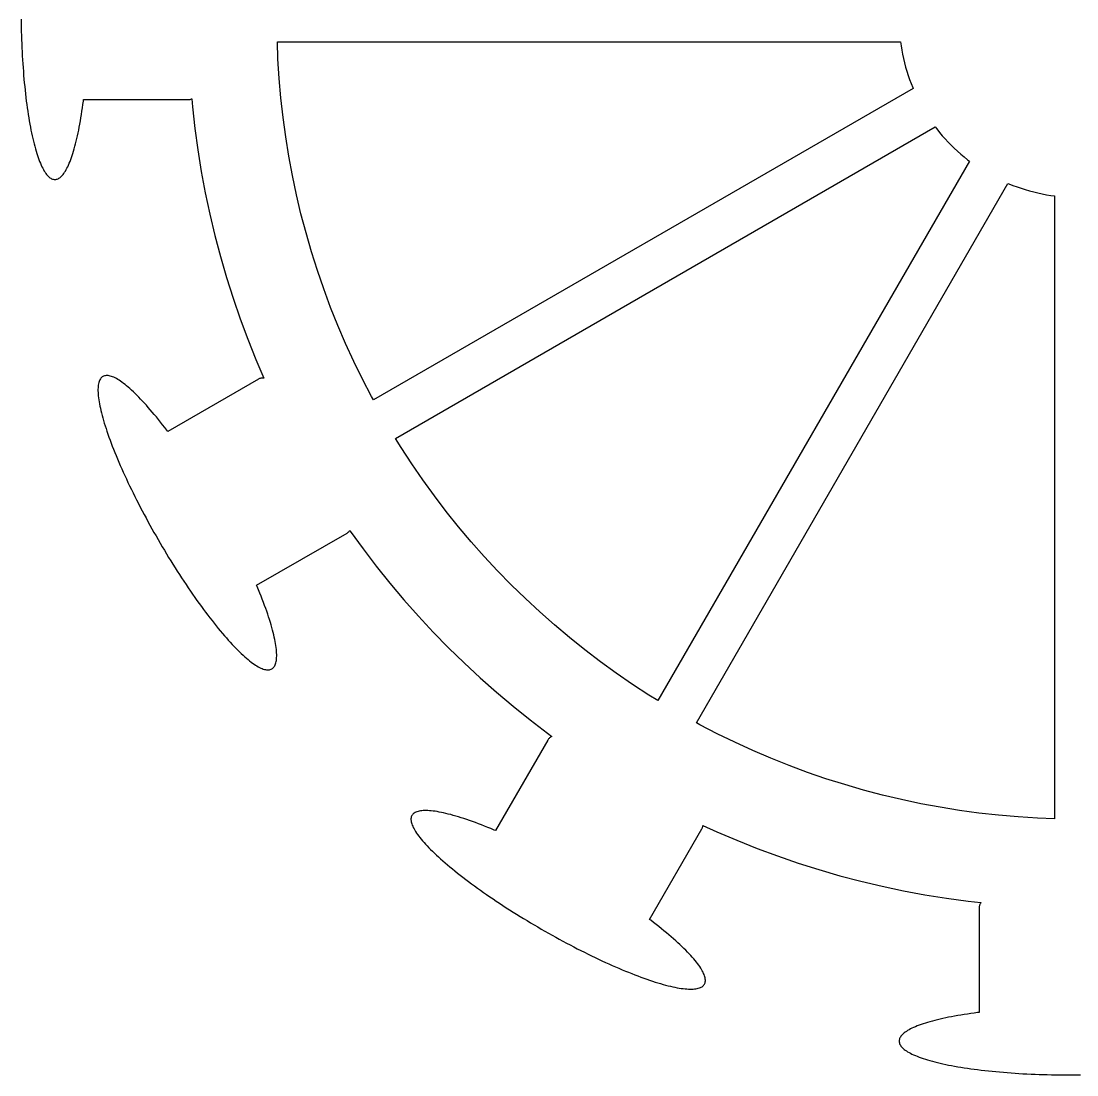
# Model space of a CAD drawing. Header units: metres. Extents: x -53 to 53, y -53 to 53.
# Drawn here: x -53.5 to 0, y -53.5 to -0.1 of the extents above; entities that cross this region are included whole.
import ezdxf

# ---------------------------------------------------------------- set-up
doc = ezdxf.new("R2010")
doc.units = ezdxf.units.M

msp = doc.modelspace()

# ---------------------------------------------------------------- linework, layer by layer
for p, q in [((-53.4579, 0.03046), (-53.4554, -0.17897)), ((-53.4554, -0.17897), (-53.4518, -0.38805)), ((-53.4518, -0.38805), (-53.4471, -0.5966)), ((-53.4471, -0.5966), (-53.4415, -0.80454)), ((-53.4415, -0.80454), (-53.4348, -1.01172)), ((-53.4348, -1.01172), (-53.4271, -1.21802)), ((-53.4271, -1.21802), (-53.4184, -1.42331)), ((-53.4184, -1.42331), (-53.4088, -1.62747)), ((-40.4512, -1.98723), (-40.483, -1.125)), ((-40.483, -1.125), (-8.92915, -1.125)), ((-8.92915, -1.125), (-8.90259, -1.32057)), ((-8.90259, -1.32057), (-8.86749, -1.53865)), ((-8.86749, -1.53865), (-8.82706, -1.7558)), ((-53.4088, -1.62747), (-53.3981, -1.83038)), ((-53.3981, -1.83038), (-53.3864, -2.03192)), ((-53.3864, -2.03192), (-53.3737, -2.23196)), ((-40.3903, -2.97935), (-40.4512, -1.98723)), ((-8.82706, -1.7558), (-8.78131, -1.97191)), ((-8.78131, -1.97191), (-8.73027, -2.18681)), ((-53.3737, -2.23196), (-53.36, -2.4304)), ((-53.36, -2.4304), (-53.3454, -2.62709)), ((-53.3454, -2.62709), (-53.3298, -2.82193)), ((-8.73027, -2.18681), (-8.67398, -2.40041)), ((-8.67398, -2.40041), (-8.61246, -2.61255)), ((-8.61246, -2.61255), (-8.54575, -2.82314)), ((-53.3298, -2.82193), (-53.3133, -3.0148)), ((-53.3133, -3.0148), (-53.2958, -3.20558)), ((-53.2958, -3.20558), (-53.2774, -3.39417)), ((-40.305, -3.96968), (-40.3903, -2.97935)), ((-8.54575, -2.82314), (-8.47389, -3.032)), ((-8.47389, -3.032), (-8.39693, -3.23904)), ((-53.2774, -3.39417), (-53.2581, -3.58043)), ((-53.2581, -3.58043), (-53.2378, -3.76427)), ((-8.29517, -3.49019), (-35.6213, -19.2669)), ((-8.39693, -3.23904), (-8.31491, -3.44414)), ((-8.31491, -3.44414), (-8.29517, -3.49019)), ((-53.2378, -3.76427), (-53.2167, -3.94557)), ((-53.2167, -3.94557), (-53.1947, -4.12422)), ((-53.1947, -4.12422), (-53.1718, -4.30013)), ((-50.3282, -4.30013), (-50.3053, -4.12422)), ((-50.3053, -4.12422), (-50.2961, -4.04999)), ((-50.2961, -4.04999), (-45, -4.04999)), ((-45, -4.04999), (-44.9669, -4.04863)), ((-44.9669, -4.04863), (-44.9337, -4.04457)), ((-44.9337, -4.04457), (-44.9007, -4.0378)), ((-44.9007, -4.0378), (-44.8677, -4.02832)), ((-44.8677, -4.02832), (-44.8347, -4.01614)), ((-44.8347, -4.01614), (-44.8179, -4.00854)), ((-44.8179, -4.00854), (-44.7833, -4.41077)), ((-40.1954, -4.95763), (-40.305, -3.96968)), ((-53.1718, -4.30013), (-53.1481, -4.47316)), ((-53.1481, -4.47316), (-53.1235, -4.64322)), ((-53.1235, -4.64322), (-53.0981, -4.81023)), ((-53.0981, -4.81023), (-53.0718, -4.97406)), ((-50.4281, -4.97406), (-50.4019, -4.81023)), ((-50.4019, -4.81023), (-50.3765, -4.64322)), ((-50.3765, -4.64322), (-50.3519, -4.47316)), ((-50.3519, -4.47316), (-50.3282, -4.30013)), ((-44.7833, -4.41077), (-44.6616, -5.50847)), ((-53.0718, -4.97406), (-53.0448, -5.13461)), ((-53.0448, -5.13461), (-53.017, -5.29182)), ((-53.017, -5.29182), (-52.9884, -5.44556)), ((-50.5115, -5.44556), (-50.483, -5.29182)), ((-50.483, -5.29182), (-50.4552, -5.13461)), ((-50.4552, -5.13461), (-50.4281, -4.97406)), ((-40.0616, -5.94258), (-40.1954, -4.95763)), ((-52.9884, -5.44556), (-52.9592, -5.59575)), ((-52.9592, -5.59575), (-52.9291, -5.74231)), ((-52.9291, -5.74231), (-52.8984, -5.88513)), ((-50.6016, -5.88513), (-50.5709, -5.74231)), ((-50.5709, -5.74231), (-50.5408, -5.59575)), ((-50.5408, -5.59575), (-50.5115, -5.44556)), ((-44.6616, -5.50847), (-44.5129, -6.60286)), ((-34.4954, -21.2149), (-7.17001, -5.43864)), ((-7.17001, -5.43864), (-7.09511, -5.53708)), ((-7.09511, -5.53708), (-6.95709, -5.70953)), ((-6.95709, -5.70953), (-6.81487, -5.87856)), ((-6.81487, -5.87856), (-6.66855, -6.04402)), ((-52.8984, -5.88513), (-52.8669, -6.02412)), ((-52.8669, -6.02412), (-52.8348, -6.15923)), ((-52.8348, -6.15923), (-52.802, -6.29036)), ((-52.802, -6.29036), (-52.7686, -6.41742)), ((-50.7314, -6.41742), (-50.698, -6.29036)), ((-50.698, -6.29036), (-50.6652, -6.15923)), ((-50.6652, -6.15923), (-50.6331, -6.02412)), ((-50.6331, -6.02412), (-50.6016, -5.88513)), ((-39.9037, -6.92395), (-40.0616, -5.94258)), ((-6.66855, -6.04402), (-6.51822, -6.20586)), ((-6.51822, -6.20586), (-6.36395, -6.36395)), ((-6.36395, -6.36395), (-6.20586, -6.51822)), ((-52.7686, -6.41742), (-52.7346, -6.54034)), ((-52.7346, -6.54034), (-52.7, -6.65906)), ((-52.7, -6.65906), (-52.6648, -6.77348)), ((-52.6648, -6.77348), (-52.6291, -6.88358)), ((-52.6291, -6.88358), (-52.5928, -6.98924)), ((-50.9071, -6.98924), (-50.8709, -6.88358)), ((-50.8709, -6.88358), (-50.8351, -6.77348)), ((-50.8351, -6.77348), (-50.8, -6.65906)), ((-50.8, -6.65906), (-50.7654, -6.54034)), ((-50.7654, -6.54034), (-50.7314, -6.41742)), ((-44.5129, -6.60286), (-44.3375, -7.69328)), ((-39.7218, -7.90115), (-39.9037, -6.92395)), ((-6.20586, -6.51822), (-6.04402, -6.66855)), ((-6.04402, -6.66855), (-5.87856, -6.81487)), ((-5.87856, -6.81487), (-5.70953, -6.95709)), ((-52.5928, -6.98924), (-52.5561, -7.09042)), ((-52.5561, -7.09042), (-52.5188, -7.18706)), ((-52.5188, -7.18706), (-52.4811, -7.2791)), ((-52.4811, -7.2791), (-52.443, -7.36649)), ((-52.443, -7.36649), (-52.4044, -7.44916)), ((-52.4044, -7.44916), (-52.3654, -7.52708)), ((-51.1346, -7.52708), (-51.0956, -7.44916)), ((-51.0956, -7.44916), (-51.057, -7.36649)), ((-51.057, -7.36649), (-51.0189, -7.2791)), ((-51.0189, -7.2791), (-50.9812, -7.18706)), ((-50.9812, -7.18706), (-50.9439, -7.09042)), ((-50.9439, -7.09042), (-50.9071, -6.98924)), ((-5.43864, -7.17001), (-21.2149, -34.4954)), ((-5.70953, -6.95709), (-5.53708, -7.09511)), ((-5.53708, -7.09511), (-5.43864, -7.17001)), ((-52.3654, -7.52708), (-52.3261, -7.60019)), ((-52.3261, -7.60019), (-52.2864, -7.66846)), ((-52.2864, -7.66846), (-52.2464, -7.73183)), ((-52.2464, -7.73183), (-52.2061, -7.79028)), ((-52.2061, -7.79028), (-52.1655, -7.84377)), ((-52.1655, -7.84377), (-52.1246, -7.89224)), ((-52.1246, -7.89224), (-52.0836, -7.9357)), ((-52.0836, -7.9357), (-52.0423, -7.97412)), ((-52.0423, -7.97412), (-52.0009, -8.00745)), ((-52.0009, -8.00745), (-51.9593, -8.03569)), ((-51.5407, -8.03569), (-51.4991, -8.00745)), ((-51.4991, -8.00745), (-51.4576, -7.97412)), ((-51.4576, -7.97412), (-51.4164, -7.9357)), ((-51.4164, -7.9357), (-51.3753, -7.89224)), ((-51.3753, -7.89224), (-51.3345, -7.84377)), ((-51.3345, -7.84377), (-51.2939, -7.79028)), ((-51.2939, -7.79028), (-51.2536, -7.73183)), ((-51.2536, -7.73183), (-51.2136, -7.66846)), ((-51.2136, -7.66846), (-51.1739, -7.60019)), ((-51.1739, -7.60019), (-51.1346, -7.52708)), ((-44.3375, -7.69328), (-44.1353, -8.77905)), ((-39.5159, -8.8736), (-39.7218, -7.90115)), ((-51.9593, -8.03569), (-51.9176, -8.05882)), ((-51.9176, -8.05882), (-51.8758, -8.07683)), ((-51.8758, -8.07683), (-51.8339, -8.08969)), ((-51.8339, -8.08969), (-51.792, -8.09741)), ((-51.792, -8.09741), (-51.75, -8.09999)), ((-51.75, -8.09999), (-51.708, -8.09741)), ((-51.708, -8.09741), (-51.6661, -8.08969)), ((-51.6661, -8.08969), (-51.6242, -8.07683)), ((-51.6242, -8.07683), (-51.5824, -8.05882)), ((-51.5824, -8.05882), (-51.5407, -8.03569)), ((-19.2669, -35.6213), (-3.49019, -8.29517)), ((-3.49019, -8.29517), (-3.44414, -8.31491)), ((-3.44414, -8.31491), (-3.23904, -8.39693)), ((-3.23904, -8.39693), (-3.032, -8.47389)), ((-3.032, -8.47389), (-2.82314, -8.54575)), ((-2.82314, -8.54575), (-2.61255, -8.61246)), ((-44.1353, -8.77905), (-43.9066, -9.85954)), ((-39.2863, -9.84068), (-39.5159, -8.8736)), ((-2.61255, -8.61246), (-2.40041, -8.67398)), ((-2.40041, -8.67398), (-2.18681, -8.73027)), ((-2.18681, -8.73027), (-1.97191, -8.78131)), ((-1.97191, -8.78131), (-1.7558, -8.82706)), ((-1.7558, -8.82706), (-1.53865, -8.86749)), ((-1.53865, -8.86749), (-1.32057, -8.90259)), ((-1.32057, -8.90259), (-1.125, -8.92915)), ((-1.125, -8.92915), (-1.125, -40.483)), ((-43.9066, -9.85954), (-43.6514, -10.9341)), ((-39.0329, -10.8019), (-39.2863, -9.84068)), ((-43.6514, -10.9341), (-43.3699, -12.0021)), ((-38.7561, -11.7565), (-39.0329, -10.8019)), ((-38.4559, -12.7041), (-38.7561, -11.7565)), ((-43.3699, -12.0021), (-43.0623, -13.0628)), ((-38.1325, -13.644), (-38.4559, -12.7041)), ((-43.0623, -13.0628), (-42.7288, -14.1157)), ((-37.7862, -14.5757), (-38.1325, -13.644)), ((-42.7288, -14.1157), (-42.3695, -15.16)), ((-37.4171, -15.4987), (-37.7862, -14.5757)), ((-42.3695, -15.16), (-41.9847, -16.1953)), ((-37.0255, -16.4123), (-37.4171, -15.4987)), ((-41.9847, -16.1953), (-41.5746, -17.2207)), ((-36.6116, -17.316), (-37.0255, -16.4123)), ((-41.5746, -17.2207), (-41.1734, -18.1565)), ((-36.1756, -18.2092), (-36.6116, -17.316)), ((-49.4142, -18.1637), (-49.4414, -18.2002)), ((-49.3843, -18.1316), (-49.4142, -18.1637)), ((-49.3519, -18.104), (-49.3843, -18.1316)), ((-49.3168, -18.0808), (-49.3519, -18.104)), ((-49.2792, -18.062), (-49.3168, -18.0808)), ((-49.239, -18.0477), (-49.2792, -18.062)), ((-49.1963, -18.0379), (-49.239, -18.0477)), ((-49.151, -18.0326), (-49.1963, -18.0379)), ((-49.1034, -18.0318), (-49.151, -18.0326)), ((-49.0532, -18.0354), (-49.1034, -18.0318)), ((-49.0007, -18.0436), (-49.0532, -18.0354)), ((-48.9457, -18.0562), (-49.0007, -18.0436)), ((-48.8885, -18.0733), (-48.9457, -18.0562)), ((-48.8289, -18.0949), (-48.8885, -18.0733)), ((-48.767, -18.121), (-48.8289, -18.0949)), ((-48.7028, -18.1514), (-48.767, -18.121)), ((-48.6365, -18.1863), (-48.7028, -18.1514)), ((-41.354, -18.1741), (-41.386, -18.1848)), ((-41.3207, -18.1658), (-41.354, -18.1741)), ((-41.2861, -18.1599), (-41.3207, -18.1658)), ((-41.2502, -18.1563), (-41.2861, -18.1599)), ((-41.2131, -18.1552), (-41.2502, -18.1563)), ((-41.1748, -18.1564), (-41.2131, -18.1552)), ((-41.1734, -18.1565), (-41.1748, -18.1564)), ((-49.5626, -18.6478), (-49.5656, -18.7227)), ((-49.5569, -18.577), (-49.5626, -18.6478)), ((-49.5485, -18.5104), (-49.5569, -18.577)), ((-49.5374, -18.448), (-49.5485, -18.5104)), ((-49.5236, -18.3898), (-49.5374, -18.448)), ((-49.507, -18.336), (-49.5236, -18.3898)), ((-49.4878, -18.2864), (-49.507, -18.336)), ((-49.4659, -18.2411), (-49.4878, -18.2864)), ((-49.4414, -18.2002), (-49.4659, -18.2411)), ((-48.568, -18.2256), (-48.6365, -18.1863)), ((-48.4974, -18.2692), (-48.568, -18.2256)), ((-48.4247, -18.3172), (-48.4974, -18.2692)), ((-48.3499, -18.3695), (-48.4247, -18.3172)), ((-48.2732, -18.4261), (-48.3499, -18.3695)), ((-48.1945, -18.487), (-48.2732, -18.4261)), ((-48.1139, -18.552), (-48.1945, -18.487)), ((-48.0315, -18.6213), (-48.1139, -18.552)), ((-47.9473, -18.6947), (-48.0315, -18.6213)), ((-47.8613, -18.7721), (-47.9473, -18.6947)), ((-41.4461, -18.2132), (-46.0327, -20.8613)), ((-41.4167, -18.1978), (-41.4461, -18.2132)), ((-41.386, -18.1848), (-41.4167, -18.1978)), ((-35.7178, -19.0916), (-36.1756, -18.2092)), ((-49.5656, -18.7227), (-49.5658, -18.8017)), ((-49.5658, -18.8017), (-49.5633, -18.8846)), ((-49.5633, -18.8846), (-49.5581, -18.9716)), ((-49.5581, -18.9716), (-49.5502, -19.0625)), ((-49.5502, -19.0625), (-49.5395, -19.1572)), ((-49.5395, -19.1572), (-49.5262, -19.2558)), ((-47.7736, -18.8537), (-47.8613, -18.7721)), ((-47.6843, -18.9391), (-47.7736, -18.8537)), ((-47.5933, -19.0286), (-47.6843, -18.9391)), ((-47.5009, -19.1219), (-47.5933, -19.0286)), ((-47.4069, -19.2191), (-47.5009, -19.1219)), ((-47.3116, -19.3201), (-47.4069, -19.2191)), ((-35.6213, -19.2669), (-35.7178, -19.0916)), ((-49.5262, -19.2558), (-49.5101, -19.3581)), ((-49.5101, -19.3581), (-49.4913, -19.4641)), ((-49.4913, -19.4641), (-49.4699, -19.5738)), ((-49.4699, -19.5738), (-49.4458, -19.687)), ((-49.4458, -19.687), (-49.4191, -19.8037)), ((-47.2148, -19.4247), (-47.3116, -19.3201)), ((-47.1168, -19.533), (-47.2148, -19.4247)), ((-47.0175, -19.6449), (-47.1168, -19.533)), ((-46.9171, -19.7603), (-47.0175, -19.6449)), ((-46.8154, -19.8792), (-46.9171, -19.7603)), ((-49.4191, -19.8037), (-49.3897, -19.9238)), ((-49.3897, -19.9238), (-49.3577, -20.0472)), ((-49.3577, -20.0472), (-49.3231, -20.174)), ((-49.3231, -20.174), (-49.2859, -20.3039)), ((-49.2859, -20.3039), (-49.2462, -20.437)), ((-46.7128, -20.0014), (-46.8154, -19.8792)), ((-46.6091, -20.127), (-46.7128, -20.0014)), ((-46.5044, -20.2558), (-46.6091, -20.127)), ((-46.3989, -20.3877), (-46.5044, -20.2558)), ((-49.2462, -20.437), (-49.2039, -20.5731)), ((-49.2039, -20.5731), (-49.1591, -20.7121)), ((-49.1591, -20.7121), (-49.1118, -20.8541)), ((-46.2926, -20.5227), (-46.3989, -20.3877)), ((-46.1855, -20.6606), (-46.2926, -20.5227)), ((-46.0778, -20.8015), (-46.1855, -20.6606)), ((-46.0327, -20.8613), (-46.0778, -20.8015)), ((-49.1118, -20.8541), (-49.0621, -20.9988)), ((-49.0621, -20.9988), (-49.01, -21.1462)), ((-49.01, -21.1462), (-48.9555, -21.2963)), ((-48.9555, -21.2963), (-48.8986, -21.4488)), ((-34.2166, -21.6674), (-34.4954, -21.2149)), ((-48.8986, -21.4488), (-48.8394, -21.6038)), ((-48.8394, -21.6038), (-48.7779, -21.7612)), ((-48.7779, -21.7612), (-48.7141, -21.9207)), ((-33.6745, -22.5006), (-34.2166, -21.6674)), ((-48.7141, -21.9207), (-48.6482, -22.0825)), ((-48.6482, -22.0825), (-48.58, -22.2462)), ((-48.58, -22.2462), (-48.5098, -22.412)), ((-48.5098, -22.412), (-48.4375, -22.5795)), ((-48.4375, -22.5795), (-48.3631, -22.7489)), ((-48.3631, -22.7489), (-48.2867, -22.9198)), ((-48.2867, -22.9198), (-48.2083, -23.0923)), ((-33.1122, -23.3202), (-33.6745, -22.5006)), ((-48.2083, -23.0923), (-48.1281, -23.2663)), ((-48.1281, -23.2663), (-48.046, -23.4416)), ((-48.046, -23.4416), (-47.962, -23.6181)), ((-32.5299, -24.1258), (-33.1122, -23.3202)), ((-47.962, -23.6181), (-47.8763, -23.7958)), ((-47.8763, -23.7958), (-47.789, -23.9745)), ((-47.789, -23.9745), (-47.6999, -24.1541)), ((-47.6999, -24.1541), (-47.6093, -24.3344)), ((-47.6093, -24.3344), (-47.5171, -24.5155)), ((-47.5171, -24.5155), (-47.4234, -24.6972)), ((-31.928, -24.9169), (-32.5299, -24.1258)), ((-47.4234, -24.6972), (-47.3283, -24.8793)), ((-47.3283, -24.8793), (-47.2318, -25.0618)), ((-47.2318, -25.0618), (-47.1339, -25.2446)), ((-31.3069, -25.6929), (-31.928, -24.9169)), ((-47.1339, -25.2446), (-47.0349, -25.4275)), ((-47.0349, -25.4275), (-46.9346, -25.6104)), ((-46.9346, -25.6104), (-46.8332, -25.7933)), ((-46.8332, -25.7933), (-46.7307, -25.9759)), ((-46.7307, -25.9759), (-46.6272, -26.1583)), ((-46.6272, -26.1583), (-46.5227, -26.3403)), ((-41.5327, -28.6555), (-36.9461, -26.0074)), ((-36.9461, -26.0074), (-36.9181, -25.9896)), ((-36.9181, -25.9896), (-36.8915, -25.9696)), ((-36.8915, -25.9696), (-36.8662, -25.9472)), ((-36.8662, -25.9472), (-36.8424, -25.9225)), ((-36.8424, -25.9225), (-36.8199, -25.8954)), ((-36.8199, -25.8954), (-36.8109, -25.8828)), ((-36.8109, -25.8828), (-36.7913, -25.9114)), ((-36.7913, -25.9114), (-36.1443, -26.8065)), ((-30.6669, -26.4535), (-31.3069, -25.6929)), ((-46.5227, -26.3403), (-46.4173, -26.5217)), ((-46.4173, -26.5217), (-46.3111, -26.7026)), ((-46.3111, -26.7026), (-46.2042, -26.8827)), ((-30.0085, -27.1981), (-30.6669, -26.4535)), ((-46.2042, -26.8827), (-46.0965, -27.0619)), ((-46.0965, -27.0619), (-45.9883, -27.2402)), ((-45.9883, -27.2402), (-45.8794, -27.4175)), ((-36.1443, -26.8065), (-35.4756, -27.6854)), ((-29.332, -27.9264), (-30.0085, -27.1981)), ((-45.8794, -27.4175), (-45.77, -27.5936)), ((-45.77, -27.5936), (-45.6602, -27.7684)), ((-45.6602, -27.7684), (-45.5501, -27.9418)), ((-35.4756, -27.6854), (-34.7855, -28.5477)), ((-45.5501, -27.9418), (-45.4396, -28.1138)), ((-45.4396, -28.1138), (-45.3289, -28.2842)), ((-45.3289, -28.2842), (-45.218, -28.4529)), ((-28.6378, -28.6378), (-29.332, -27.9264)), ((-45.218, -28.4529), (-45.107, -28.6198)), ((-45.107, -28.6198), (-44.9959, -28.7848)), ((-44.9959, -28.7848), (-44.8849, -28.9478)), ((-41.5035, -28.7243), (-41.5327, -28.6555)), ((-41.4354, -28.8881), (-41.5035, -28.7243)), ((-34.7855, -28.5477), (-34.0744, -29.3928)), ((-27.9264, -29.332), (-28.6378, -28.6378)), ((-44.8849, -28.9478), (-44.774, -29.1088)), ((-44.774, -29.1088), (-44.6633, -29.2675)), ((-44.6633, -29.2675), (-44.5527, -29.424)), ((-41.3695, -29.0498), (-41.4354, -28.8881)), ((-41.3057, -29.2094), (-41.3695, -29.0498)), ((-41.2442, -29.3667), (-41.3057, -29.2094)), ((-41.185, -29.5217), (-41.2442, -29.3667)), ((-34.0744, -29.3928), (-33.3428, -30.2201)), ((-27.1981, -30.0085), (-27.9264, -29.332)), ((-44.5527, -29.424), (-44.4425, -29.5781)), ((-44.4425, -29.5781), (-44.3326, -29.7298)), ((-44.3326, -29.7298), (-44.2232, -29.8789)), ((-44.2232, -29.8789), (-44.1142, -30.0253)), ((-41.1281, -29.6743), (-41.185, -29.5217)), ((-41.0736, -29.8243), (-41.1281, -29.6743)), ((-41.0215, -29.9718), (-41.0736, -29.8243)), ((-44.1142, -30.0253), (-44.0058, -30.169)), ((-44.0058, -30.169), (-43.8981, -30.3099)), ((-43.8981, -30.3099), (-43.791, -30.4479)), ((-43.791, -30.4479), (-43.6847, -30.5829)), ((-40.9718, -30.1165), (-41.0215, -29.9718)), ((-40.9245, -30.2584), (-40.9718, -30.1165)), ((-40.8797, -30.3975), (-40.9245, -30.2584)), ((-40.8375, -30.5336), (-40.8797, -30.3975)), ((-33.3428, -30.2201), (-32.5911, -31.0293)), ((-26.4535, -30.6669), (-27.1981, -30.0085)), ((-43.6847, -30.5829), (-43.5792, -30.7148)), ((-43.5792, -30.7148), (-43.4745, -30.8436)), ((-43.4745, -30.8436), (-43.3708, -30.9691)), ((-43.3708, -30.9691), (-43.2682, -31.0914)), ((-40.7977, -30.6666), (-40.8375, -30.5336)), ((-40.7605, -30.7966), (-40.7977, -30.6666)), ((-40.7259, -30.9233), (-40.7605, -30.7966)), ((-40.6939, -31.0468), (-40.7259, -30.9233)), ((-25.6929, -31.3069), (-26.4535, -30.6669)), ((-43.2682, -31.0914), (-43.1665, -31.2102)), ((-43.1665, -31.2102), (-43.0661, -31.3256)), ((-43.0661, -31.3256), (-42.9668, -31.4375)), ((-42.9668, -31.4375), (-42.8687, -31.5459)), ((-40.6645, -31.1669), (-40.6939, -31.0468)), ((-40.6378, -31.2836), (-40.6645, -31.1669)), ((-40.6137, -31.3968), (-40.6378, -31.2836)), ((-40.5922, -31.5064), (-40.6137, -31.3968)), ((-40.5735, -31.6124), (-40.5922, -31.5064)), ((-32.5911, -31.0293), (-31.8198, -31.8198)), ((-24.9169, -31.928), (-25.6929, -31.3069)), ((-42.8687, -31.5459), (-42.772, -31.6505)), ((-42.772, -31.6505), (-42.6767, -31.7514)), ((-42.6767, -31.7514), (-42.5827, -31.8486)), ((-42.5827, -31.8486), (-42.4903, -31.942)), ((-42.4903, -31.942), (-42.3993, -32.0314)), ((-42.3993, -32.0314), (-42.31, -32.1169)), ((-40.5574, -31.7147), (-40.5735, -31.6124)), ((-40.5441, -31.8133), (-40.5574, -31.7147)), ((-40.5334, -31.9081), (-40.5441, -31.8133)), ((-40.5255, -31.9989), (-40.5334, -31.9081)), ((-40.5203, -32.0859), (-40.5255, -31.9989)), ((-31.8198, -31.8198), (-31.0293, -32.5911)), ((-24.1258, -32.5299), (-24.9169, -31.928)), ((-42.31, -32.1169), (-42.2223, -32.1984)), ((-42.2223, -32.1984), (-42.1364, -32.2759)), ((-42.1364, -32.2759), (-42.0521, -32.3493)), ((-42.0521, -32.3493), (-41.9697, -32.4185)), ((-41.9697, -32.4185), (-41.8891, -32.4836)), ((-41.8891, -32.4836), (-41.8104, -32.5444)), ((-41.8104, -32.5444), (-41.7337, -32.601)), ((-41.7337, -32.601), (-41.659, -32.6534)), ((-40.5766, -32.6346), (-40.56, -32.5807)), ((-40.56, -32.5807), (-40.5462, -32.5225)), ((-40.5462, -32.5225), (-40.5351, -32.4601)), ((-40.5351, -32.4601), (-40.5267, -32.3935)), ((-40.5267, -32.3935), (-40.521, -32.3228)), ((-40.521, -32.3228), (-40.518, -32.2479)), ((-40.5178, -32.1689), (-40.5203, -32.0859)), ((-40.518, -32.2479), (-40.5178, -32.1689)), ((-31.0293, -32.5911), (-30.2201, -33.3428)), ((-23.3202, -33.1122), (-24.1258, -32.5299)), ((-41.659, -32.6534), (-41.5862, -32.7014)), ((-41.5862, -32.7014), (-41.5156, -32.745)), ((-41.5156, -32.745), (-41.4471, -32.7843)), ((-41.4471, -32.7843), (-41.3808, -32.8191)), ((-41.3808, -32.8191), (-41.3166, -32.8496)), ((-41.3166, -32.8496), (-41.2547, -32.8756)), ((-41.2547, -32.8756), (-41.1951, -32.8972)), ((-41.1951, -32.8972), (-41.1379, -32.9143)), ((-41.1379, -32.9143), (-41.0829, -32.927)), ((-41.0829, -32.927), (-41.0304, -32.9351)), ((-41.0304, -32.9351), (-40.9802, -32.9388)), ((-40.9802, -32.9388), (-40.9325, -32.9379)), ((-40.9325, -32.9379), (-40.8873, -32.9326)), ((-40.8873, -32.9326), (-40.8446, -32.9228)), ((-40.8446, -32.9228), (-40.8044, -32.9085)), ((-40.8044, -32.9085), (-40.7668, -32.8898)), ((-40.7668, -32.8898), (-40.7318, -32.8666)), ((-40.7318, -32.8666), (-40.6993, -32.8389)), ((-40.6993, -32.8389), (-40.6694, -32.8068)), ((-40.6694, -32.8068), (-40.6422, -32.7703)), ((-40.6422, -32.7703), (-40.6177, -32.7294)), ((-40.6177, -32.7294), (-40.5958, -32.6842)), ((-40.5958, -32.6842), (-40.5766, -32.6346)), ((-22.5006, -33.6745), (-23.3202, -33.1122)), ((-30.2201, -33.3428), (-29.3928, -34.0744)), ((-21.6674, -34.2166), (-22.5006, -33.6745)), ((-29.3928, -34.0744), (-28.5477, -34.7855)), ((-21.2149, -34.4954), (-21.6674, -34.2166)), ((-28.5477, -34.7855), (-27.6854, -35.4756)), ((-27.6854, -35.4756), (-26.8065, -36.1443)), ((-19.0916, -35.7178), (-19.2669, -35.6213)), ((-18.2092, -36.1756), (-19.0916, -35.7178)), ((-26.8065, -36.1443), (-26.5773, -36.3099)), ((-26.6456, -36.3489), (-26.6749, -36.3699)), ((-26.614, -36.3294), (-26.6456, -36.3489)), ((-26.5802, -36.3113), (-26.614, -36.3294)), ((-26.5773, -36.3099), (-26.5802, -36.3113)), ((-17.316, -36.6116), (-18.2092, -36.1756)), ((-26.7868, -36.4961), (-29.4349, -41.0827)), ((-26.7691, -36.4681), (-26.7868, -36.4961)), ((-26.749, -36.4415), (-26.7691, -36.4681)), ((-26.7266, -36.4162), (-26.749, -36.4415)), ((-26.7019, -36.3924), (-26.7266, -36.4162)), ((-26.6749, -36.3699), (-26.7019, -36.3924)), ((-16.4123, -37.0255), (-17.316, -36.6116)), ((-15.4987, -37.4171), (-16.4123, -37.0255)), ((-14.5757, -37.7862), (-15.4987, -37.4171)), ((-13.644, -38.1325), (-14.5757, -37.7862)), ((-12.7041, -38.4559), (-13.644, -38.1325)), ((-11.7565, -38.7561), (-12.7041, -38.4559)), ((-10.8019, -39.0329), (-11.7565, -38.7561)), ((-9.84068, -39.2863), (-10.8019, -39.0329)), ((-8.8736, -39.5159), (-9.84068, -39.2863)), ((-7.90115, -39.7218), (-8.8736, -39.5159)), ((-33.2396, -40.0851), (-33.302, -40.0962)), ((-33.1729, -40.0767), (-33.2396, -40.0851)), ((-33.1022, -40.071), (-33.1729, -40.0767)), ((-33.0273, -40.068), (-33.1022, -40.071)), ((-32.9483, -40.0678), (-33.0273, -40.068)), ((-32.8653, -40.0703), (-32.9483, -40.0678)), ((-32.7784, -40.0755), (-32.8653, -40.0703)), ((-32.6875, -40.0834), (-32.7784, -40.0755)), ((-32.5927, -40.0941), (-32.6875, -40.0834)), ((-6.92395, -39.9037), (-7.90115, -39.7218)), ((-5.94258, -40.0616), (-6.92395, -39.9037)), ((-4.95763, -40.1954), (-5.94258, -40.0616)), ((-33.7174, -40.4825), (-33.7182, -40.5302)), ((-33.7182, -40.5302), (-33.7145, -40.5804)), ((-33.7121, -40.4373), (-33.7174, -40.4825)), ((-33.7145, -40.5804), (-33.7064, -40.6329)), ((-33.7023, -40.3946), (-33.7121, -40.4373)), ((-33.688, -40.3544), (-33.7023, -40.3946)), ((-33.6692, -40.3168), (-33.688, -40.3544)), ((-33.646, -40.2817), (-33.6692, -40.3168)), ((-33.6183, -40.2493), (-33.646, -40.2817)), ((-33.5862, -40.2194), (-33.6183, -40.2493)), ((-33.5497, -40.1922), (-33.5862, -40.2194)), ((-33.5089, -40.1677), (-33.5497, -40.1922)), ((-33.4636, -40.1458), (-33.5089, -40.1677)), ((-33.414, -40.1266), (-33.4636, -40.1458)), ((-33.3601, -40.11), (-33.414, -40.1266)), ((-33.302, -40.0962), (-33.3601, -40.11)), ((-32.4942, -40.1074), (-32.5927, -40.0941)), ((-32.3918, -40.1235), (-32.4942, -40.1074)), ((-32.2858, -40.1422), (-32.3918, -40.1235)), ((-32.1762, -40.1637), (-32.2858, -40.1422)), ((-32.063, -40.1878), (-32.1762, -40.1637)), ((-31.9463, -40.2145), (-32.063, -40.1878)), ((-31.8262, -40.2439), (-31.9463, -40.2145)), ((-31.7027, -40.2759), (-31.8262, -40.2439)), ((-31.576, -40.3105), (-31.7027, -40.2759)), ((-31.4461, -40.3477), (-31.576, -40.3105)), ((-31.313, -40.3875), (-31.4461, -40.3477)), ((-31.1769, -40.4297), (-31.313, -40.3875)), ((-31.0378, -40.4745), (-31.1769, -40.4297)), ((-30.8959, -40.5218), (-31.0378, -40.4745)), ((-30.7512, -40.5715), (-30.8959, -40.5218)), ((-30.6037, -40.6236), (-30.7512, -40.5715)), ((-30.4537, -40.6781), (-30.6037, -40.6236)), ((-3.96968, -40.305), (-4.95763, -40.1954)), ((-2.97935, -40.3903), (-3.96968, -40.305)), ((-1.98723, -40.4512), (-2.97935, -40.3903)), ((-1.125, -40.483), (-1.98723, -40.4512)), ((-33.7064, -40.6329), (-33.6937, -40.6879)), ((-33.6937, -40.6879), (-33.6766, -40.7451)), ((-33.6766, -40.7451), (-33.655, -40.8047)), ((-33.655, -40.8047), (-33.629, -40.8666)), ((-33.629, -40.8666), (-33.5986, -40.9308)), ((-33.5986, -40.9308), (-33.5637, -40.9971)), ((-33.5637, -40.9971), (-33.5244, -41.0656)), ((-33.5244, -41.0656), (-33.4808, -41.1362)), ((-33.4808, -41.1362), (-33.4328, -41.2089)), ((-30.3011, -40.735), (-30.4537, -40.6781)), ((-30.1461, -40.7942), (-30.3011, -40.735)), ((-29.9888, -40.8557), (-30.1461, -40.7942)), ((-29.8292, -40.9195), (-29.9888, -40.8557)), ((-29.6675, -40.9854), (-29.8292, -40.9195)), ((-29.5037, -41.0535), (-29.6675, -40.9854)), ((-29.4349, -41.0827), (-29.5037, -41.0535)), ((-21.6407, -45.5827), (-18.9926, -40.9961)), ((-18.9926, -40.9961), (-18.9772, -40.9668)), ((-18.9772, -40.9668), (-18.9642, -40.9361)), ((-18.9642, -40.9361), (-18.9535, -40.904)), ((-18.9535, -40.904), (-18.9452, -40.8707)), ((-18.9452, -40.8707), (-18.9393, -40.8361)), ((-18.9393, -40.8361), (-18.9375, -40.8181)), ((-18.9375, -40.8181), (-18.2359, -41.1394)), ((-18.2359, -41.1394), (-17.2207, -41.5746)), ((-33.4328, -41.2089), (-33.3804, -41.2837)), ((-33.3804, -41.2837), (-33.3239, -41.3604)), ((-33.3239, -41.3604), (-33.263, -41.4391)), ((-33.263, -41.4391), (-33.1979, -41.5197)), ((-33.1979, -41.5197), (-33.1287, -41.6021)), ((-33.1287, -41.6021), (-33.0553, -41.6864)), ((-33.0553, -41.6864), (-32.9779, -41.7723)), ((-17.2207, -41.5746), (-16.1953, -41.9847)), ((-32.9779, -41.7723), (-32.8963, -41.86)), ((-32.8963, -41.86), (-32.8108, -41.9493)), ((-32.8108, -41.9493), (-32.7214, -42.0403)), ((-32.7214, -42.0403), (-32.628, -42.1327)), ((-32.628, -42.1327), (-32.5309, -42.2267)), ((-32.5309, -42.2267), (-32.4299, -42.322)), ((-16.1953, -41.9847), (-15.16, -42.3695)), ((-32.4299, -42.322), (-32.3253, -42.4187)), ((-32.3253, -42.4187), (-32.2169, -42.5168)), ((-32.2169, -42.5168), (-32.1051, -42.6161)), ((-32.1051, -42.6161), (-31.9896, -42.7166)), ((-31.9896, -42.7166), (-31.8708, -42.8182)), ((-15.16, -42.3695), (-14.1157, -42.7288)), ((-14.1157, -42.7288), (-13.0628, -43.0623)), ((-31.8708, -42.8182), (-31.7485, -42.9208)), ((-31.7485, -42.9208), (-31.623, -43.0245)), ((-31.623, -43.0245), (-31.4942, -43.1292)), ((-31.4942, -43.1292), (-31.3623, -43.2346)), ((-31.3623, -43.2346), (-31.2273, -43.341)), ((-13.0628, -43.0623), (-12.0021, -43.3699)), ((-31.2273, -43.341), (-31.0893, -43.4481)), ((-31.0893, -43.4481), (-30.9484, -43.5558)), ((-30.9484, -43.5558), (-30.8047, -43.6642)), ((-30.8047, -43.6642), (-30.6583, -43.7732)), ((-30.6583, -43.7732), (-30.5092, -43.8826)), ((-12.0021, -43.3699), (-10.9341, -43.6514)), ((-10.9341, -43.6514), (-9.85954, -43.9066)), ((-30.5092, -43.8826), (-30.3576, -43.9925)), ((-30.3576, -43.9925), (-30.2034, -44.1027)), ((-30.2034, -44.1027), (-30.047, -44.2133)), ((-30.047, -44.2133), (-29.8882, -44.324)), ((-29.8882, -44.324), (-29.7273, -44.4349)), ((-9.85954, -43.9066), (-8.77905, -44.1353)), ((-8.77905, -44.1353), (-7.69328, -44.3375)), ((-7.69328, -44.3375), (-6.60286, -44.5129)), ((-29.7273, -44.4349), (-29.5642, -44.5459)), ((-29.5642, -44.5459), (-29.3992, -44.657)), ((-29.3992, -44.657), (-29.2323, -44.768)), ((-29.2323, -44.768), (-29.0636, -44.8789)), ((-29.0636, -44.8789), (-28.8932, -44.9896)), ((-6.60286, -44.5129), (-5.50847, -44.6616)), ((-5.50847, -44.6616), (-4.86122, -44.7334)), ((-4.93781, -44.9007), (-4.94456, -44.9337)), ((-4.92833, -44.8677), (-4.93781, -44.9007)), ((-4.91615, -44.8347), (-4.92833, -44.8677)), ((-4.90129, -44.8019), (-4.91615, -44.8347)), ((-4.88374, -44.7692), (-4.90129, -44.8019)), ((-4.86353, -44.7366), (-4.88374, -44.7692)), ((-4.86122, -44.7334), (-4.86353, -44.7366)), ((-28.8932, -44.9896), (-28.7213, -45.1001)), ((-28.7213, -45.1001), (-28.5478, -45.2103)), ((-28.5478, -45.2103), (-28.373, -45.32)), ((-28.373, -45.32), (-28.1969, -45.4294)), ((-28.1969, -45.4294), (-28.0197, -45.5383)), ((-4.94864, -44.9669), (-4.95, -45)), ((-4.95, -45), (-4.95, -50.2962)), ((-4.94456, -44.9337), (-4.94864, -44.9669)), ((-28.0197, -45.5383), (-27.8413, -45.6465)), ((-27.8413, -45.6465), (-27.6621, -45.7542)), ((-27.6621, -45.7542), (-27.482, -45.8612)), ((-27.482, -45.8612), (-27.3011, -45.9673)), ((-27.3011, -45.9673), (-27.1197, -46.0727)), ((-21.581, -45.6278), (-21.6407, -45.5827)), ((-21.4401, -45.7355), (-21.581, -45.6278)), ((-21.3021, -45.8426), (-21.4401, -45.7355)), ((-21.1671, -45.9489), (-21.3021, -45.8426)), ((-21.0352, -46.0544), (-21.1671, -45.9489)), ((-27.1197, -46.0727), (-26.9377, -46.1772)), ((-26.9377, -46.1772), (-26.7553, -46.2807)), ((-26.7553, -46.2807), (-26.5727, -46.3832)), ((-26.5727, -46.3832), (-26.3898, -46.4846)), ((-26.3898, -46.4846), (-26.2069, -46.5849)), ((-20.9064, -46.1591), (-21.0352, -46.0544)), ((-20.7809, -46.2628), (-20.9064, -46.1591)), ((-20.6586, -46.3654), (-20.7809, -46.2628)), ((-20.5398, -46.467), (-20.6586, -46.3654)), ((-20.4243, -46.5675), (-20.5398, -46.467)), ((-26.2069, -46.5849), (-26.024, -46.6839)), ((-26.024, -46.6839), (-25.8412, -46.7818)), ((-25.8412, -46.7818), (-25.6587, -46.8783)), ((-25.6587, -46.8783), (-25.4766, -46.9734)), ((-25.4766, -46.9734), (-25.2949, -47.0671)), ((-20.3124, -46.6668), (-20.4243, -46.5675)), ((-20.2041, -46.7648), (-20.3124, -46.6668)), ((-20.0995, -46.8616), (-20.2041, -46.7648)), ((-19.9985, -46.9569), (-20.0995, -46.8616)), ((-19.9014, -47.0509), (-19.9985, -46.9569)), ((-25.2949, -47.0671), (-25.1139, -47.1593)), ((-25.1139, -47.1593), (-24.9335, -47.2499)), ((-24.9335, -47.2499), (-24.7539, -47.3389)), ((-24.7539, -47.3389), (-24.5752, -47.4263)), ((-24.5752, -47.4263), (-24.3976, -47.512)), ((-24.3976, -47.512), (-24.221, -47.5959)), ((-19.808, -47.1433), (-19.9014, -47.0509)), ((-19.7186, -47.2343), (-19.808, -47.1433)), ((-19.6331, -47.3236), (-19.7186, -47.2343)), ((-19.5516, -47.4113), (-19.6331, -47.3236)), ((-19.4741, -47.4973), (-19.5516, -47.4113)), ((-19.4007, -47.5815), (-19.4741, -47.4973)), ((-24.221, -47.5959), (-24.0457, -47.6781)), ((-24.0457, -47.6781), (-23.8718, -47.7583)), ((-23.8718, -47.7583), (-23.6993, -47.8367)), ((-23.6993, -47.8367), (-23.5283, -47.9131)), ((-23.5283, -47.9131), (-23.359, -47.9874)), ((-23.359, -47.9874), (-23.1914, -48.0598)), ((-23.1914, -48.0598), (-23.0257, -48.1301)), ((-19.3315, -47.6639), (-19.4007, -47.5815)), ((-19.2664, -47.7445), (-19.3315, -47.6639)), ((-19.2056, -47.8232), (-19.2664, -47.7445)), ((-19.1489, -47.8999), (-19.2056, -47.8232)), ((-19.0966, -47.9747), (-19.1489, -47.8999)), ((-19.0486, -48.0474), (-19.0966, -47.9747)), ((-19.005, -48.118), (-19.0486, -48.0474)), ((-23.0257, -48.1301), (-22.8619, -48.1982)), ((-22.8619, -48.1982), (-22.7001, -48.2641)), ((-22.7001, -48.2641), (-22.5406, -48.3279)), ((-22.5406, -48.3279), (-22.3833, -48.3894)), ((-22.3833, -48.3894), (-22.2283, -48.4486)), ((-22.2283, -48.4486), (-22.0757, -48.5055)), ((-22.0757, -48.5055), (-21.9256, -48.56)), ((-21.9256, -48.56), (-21.7782, -48.6121)), ((-21.7782, -48.6121), (-21.6335, -48.6618)), ((-18.9657, -48.1865), (-19.005, -48.118)), ((-18.9308, -48.2528), (-18.9657, -48.1865)), ((-18.9004, -48.317), (-18.9308, -48.2528)), ((-18.8743, -48.3789), (-18.9004, -48.317)), ((-18.8528, -48.4385), (-18.8743, -48.3789)), ((-18.8357, -48.4957), (-18.8528, -48.4385)), ((-18.823, -48.5507), (-18.8357, -48.4957)), ((-18.8149, -48.6032), (-18.823, -48.5507)), ((-18.8112, -48.6534), (-18.8149, -48.6032)), ((-21.6335, -48.6618), (-21.4916, -48.7091)), ((-21.4916, -48.7091), (-21.3525, -48.7539)), ((-21.3525, -48.7539), (-21.2164, -48.7961)), ((-21.2164, -48.7961), (-21.0833, -48.8359)), ((-21.0833, -48.8359), (-20.9534, -48.8731)), ((-20.9534, -48.8731), (-20.8267, -48.9077)), ((-20.8267, -48.9077), (-20.7032, -48.9397)), ((-20.7032, -48.9397), (-20.5831, -48.9691)), ((-20.5831, -48.9691), (-20.4664, -48.9958)), ((-20.4664, -48.9958), (-20.3532, -49.0199)), ((-20.3532, -49.0199), (-20.2436, -49.0414)), ((-20.2436, -49.0414), (-20.1375, -49.0601)), ((-20.1375, -49.0601), (-20.0352, -49.0762)), ((-20.0352, -49.0762), (-19.9367, -49.0895)), ((-19.9367, -49.0895), (-19.8419, -49.1002)), ((-19.8419, -49.1002), (-19.751, -49.1081)), ((-19.751, -49.1081), (-19.664, -49.1133)), ((-19.664, -49.1133), (-19.5811, -49.1158)), ((-19.5811, -49.1158), (-19.5021, -49.1156)), ((-19.5021, -49.1156), (-19.4272, -49.1126)), ((-19.4272, -49.1126), (-19.3564, -49.1069)), ((-19.3564, -49.1069), (-19.2898, -49.0985)), ((-19.2898, -49.0985), (-19.2274, -49.0874)), ((-19.2274, -49.0874), (-19.1693, -49.0736)), ((-19.1693, -49.0736), (-19.1154, -49.057)), ((-19.1154, -49.057), (-19.0658, -49.0378)), ((-19.0658, -49.0378), (-19.0205, -49.0159)), ((-19.0205, -49.0159), (-18.9796, -48.9914)), ((-18.9796, -48.9914), (-18.9431, -48.9642)), ((-18.9431, -48.9642), (-18.9111, -48.9343)), ((-18.9111, -48.9343), (-18.8834, -48.9019)), ((-18.8834, -48.9019), (-18.8602, -48.8668)), ((-18.8602, -48.8668), (-18.8414, -48.8292)), ((-18.8414, -48.8292), (-18.8272, -48.789)), ((-18.8272, -48.789), (-18.8174, -48.7463)), ((-18.8174, -48.7463), (-18.812, -48.701)), ((-18.812, -48.701), (-18.8112, -48.6534)), ((-7.44034, -50.7654), (-7.55905, -50.8)), ((-7.31741, -50.7314), (-7.44034, -50.7654)), ((-7.19035, -50.698), (-7.31741, -50.7314)), ((-7.05923, -50.6652), (-7.19035, -50.698)), ((-6.92413, -50.6331), (-7.05923, -50.6652)), ((-6.78513, -50.6016), (-6.92413, -50.6331)), ((-6.6423, -50.5709), (-6.78513, -50.6016)), ((-6.49576, -50.5408), (-6.6423, -50.5709)), ((-6.34557, -50.5115), (-6.49576, -50.5408)), ((-6.19182, -50.483), (-6.34557, -50.5115)), ((-6.03462, -50.4552), (-6.19182, -50.483)), ((-5.87405, -50.4281), (-6.03462, -50.4552)), ((-5.71022, -50.4019), (-5.87405, -50.4281)), ((-5.54323, -50.3765), (-5.71022, -50.4019)), ((-5.37315, -50.3519), (-5.54323, -50.3765)), ((-5.20012, -50.3282), (-5.37315, -50.3519)), ((-5.02422, -50.3053), (-5.20012, -50.3282)), ((-4.95, -50.2962), (-5.02422, -50.3053)), ((-8.69028, -51.2939), (-8.74376, -51.3345)), ((-8.63184, -51.2536), (-8.69028, -51.2939)), ((-8.56845, -51.2136), (-8.63184, -51.2536)), ((-8.5002, -51.1739), (-8.56845, -51.2136)), ((-8.42708, -51.1346), (-8.5002, -51.1739)), ((-8.34917, -51.0956), (-8.42708, -51.1346)), ((-8.26648, -51.057), (-8.34917, -51.0956)), ((-8.17911, -51.0189), (-8.26648, -51.057)), ((-8.08707, -50.9812), (-8.17911, -51.0189)), ((-7.99042, -50.9439), (-8.08707, -50.9812)), ((-7.88924, -50.9071), (-7.99042, -50.9439)), ((-7.78357, -50.8709), (-7.88924, -50.9071)), ((-7.67349, -50.8351), (-7.78357, -50.8709)), ((-7.55905, -50.8), (-7.67349, -50.8351)), ((-8.99742, -51.708), (-9, -51.75)), ((-9, -51.75), (-8.99742, -51.792)), ((-8.9897, -51.6661), (-8.99742, -51.708)), ((-8.99742, -51.792), (-8.9897, -51.8339)), ((-8.97682, -51.6242), (-8.9897, -51.6661)), ((-8.9897, -51.8339), (-8.97682, -51.8758)), ((-8.95882, -51.5824), (-8.97682, -51.6242)), ((-8.9357, -51.5407), (-8.95882, -51.5824)), ((-8.90746, -51.4991), (-8.9357, -51.5407)), ((-8.87411, -51.4576), (-8.90746, -51.4991)), ((-8.83571, -51.4164), (-8.87411, -51.4576)), ((-8.79225, -51.3753), (-8.83571, -51.4164)), ((-8.74376, -51.3345), (-8.79225, -51.3753)), ((-8.97682, -51.8758), (-8.95882, -51.9176)), ((-8.95882, -51.9176), (-8.9357, -51.9593)), ((-8.9357, -51.9593), (-8.90746, -52.0009)), ((-8.90746, -52.0009), (-8.87411, -52.0423)), ((-8.87411, -52.0423), (-8.83571, -52.0836)), ((-8.83571, -52.0836), (-8.79225, -52.1246)), ((-8.79225, -52.1246), (-8.74376, -52.1655)), ((-8.74376, -52.1655), (-8.69028, -52.2061)), ((-8.69028, -52.2061), (-8.63184, -52.2464)), ((-8.63184, -52.2464), (-8.56845, -52.2864)), ((-8.56845, -52.2864), (-8.5002, -52.3261)), ((-8.5002, -52.3261), (-8.42708, -52.3654)), ((-8.42708, -52.3654), (-8.34917, -52.4044)), ((-8.34917, -52.4044), (-8.26648, -52.443)), ((-8.26648, -52.443), (-8.17911, -52.4811)), ((-8.17911, -52.4811), (-8.08707, -52.5188)), ((-8.08707, -52.5188), (-7.99042, -52.5561)), ((-7.99042, -52.5561), (-7.88924, -52.5928)), ((-7.88924, -52.5928), (-7.78357, -52.6291)), ((-7.78357, -52.6291), (-7.67349, -52.6648)), ((-7.67349, -52.6648), (-7.55905, -52.7)), ((-7.55905, -52.7), (-7.44034, -52.7346)), ((-7.44034, -52.7346), (-7.31741, -52.7686)), ((-7.31741, -52.7686), (-7.19035, -52.802)), ((-7.19035, -52.802), (-7.05923, -52.8348)), ((-7.05923, -52.8348), (-6.92413, -52.8669)), ((-6.92413, -52.8669), (-6.78513, -52.8984)), ((-6.78513, -52.8984), (-6.6423, -52.9291)), ((-6.6423, -52.9291), (-6.49576, -52.9592)), ((-6.49576, -52.9592), (-6.34557, -52.9884)), ((-6.34557, -52.9884), (-6.19182, -53.017)), ((-6.19182, -53.017), (-6.03462, -53.0448)), ((-6.03462, -53.0448), (-5.87405, -53.0718)), ((-5.87405, -53.0718), (-5.71022, -53.0981)), ((-5.71022, -53.0981), (-5.54323, -53.1235)), ((-5.54323, -53.1235), (-5.37315, -53.1481)), ((-5.37315, -53.1481), (-5.20012, -53.1718)), ((-5.20012, -53.1718), (-5.02422, -53.1947)), ((-5.02422, -53.1947), (-4.84557, -53.2167)), ((-4.84557, -53.2167), (-4.66428, -53.2378)), ((-4.66428, -53.2378), (-4.48044, -53.2581)), ((-4.48044, -53.2581), (-4.29417, -53.2774)), ((-4.29417, -53.2774), (-4.10559, -53.2958)), ((-4.10559, -53.2958), (-3.91481, -53.3133)), ((-3.91481, -53.3133), (-3.72194, -53.3298)), ((-3.72194, -53.3298), (-3.5271, -53.3454)), ((-3.5271, -53.3454), (-3.3304, -53.36)), ((-3.3304, -53.36), (-3.13197, -53.3737)), ((-3.13197, -53.3737), (-2.93193, -53.3864)), ((-2.93193, -53.3864), (-2.73039, -53.3981)), ((-2.73039, -53.3981), (-2.52747, -53.4088)), ((-2.52747, -53.4088), (-2.3233, -53.4184)), ((-2.3233, -53.4184), (-2.11801, -53.4271)), ((-2.11801, -53.4271), (-1.91171, -53.4348)), ((-1.91171, -53.4348), (-1.70454, -53.4415)), ((-1.70454, -53.4415), (-1.4966, -53.4471)), ((-1.4966, -53.4471), (-1.28804, -53.4518)), ((-1.28804, -53.4518), (-1.07896, -53.4554)), ((-1.07896, -53.4554), (-0.86952, -53.4579)), ((-0.86952, -53.4579), (-0.65982, -53.4595)), ((-0.24016, -53.4595), (-0.03046, -53.4579)), ((-0.03046, -53.4579), (0.17897, -53.4554)), ((-0.65982, -53.4595), (-0.45, -53.46)), ((-0.45, -53.46), (-0.24016, -53.4595))]:
    msp.add_line(p, q)

doc.saveas('drawing.dxf')
